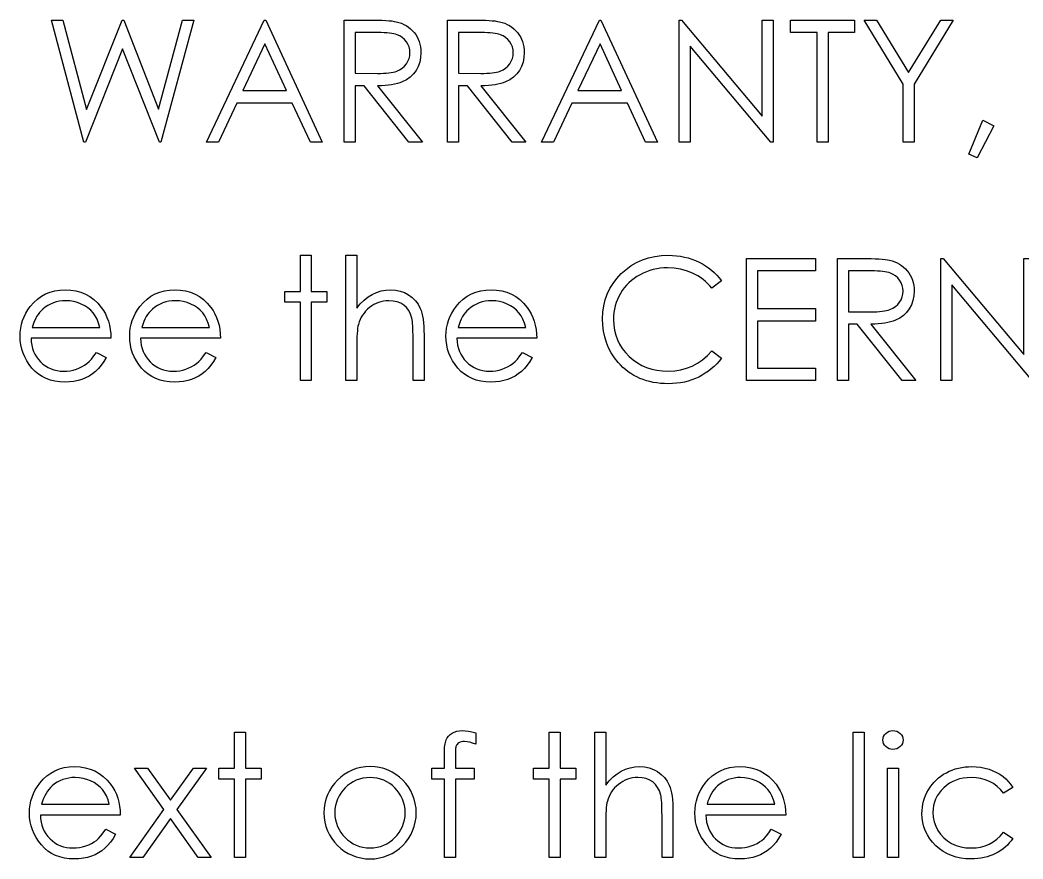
# Model space of a CAD drawing. Header units: millimetres. Extents: x -43 to 250, y -7 to 120.
# Drawn here: x -24.25 to 4.49, y 68.36 to 92.4 of the extents above; entities that cross this region are included whole.
import ezdxf

# ---------------------------------------------------------------- set-up
doc = ezdxf.new("R2010")
doc.units = ezdxf.units.MM

msp = doc.modelspace()

# ---------------------------------------------------------------- linework, layer by layer
at = {"color": 7, "linetype": 'Continuous', "flags": 128}
for points in [[(-23.354, 92.401), (-23.029, 92.401), (-23.029, 92.401), (-22.344, 89.834), (-22.344, 89.834), (-21.326, 92.401), (-21.326, 92.401), (-21.28, 92.401), (-21.28, 92.401), (-20.28, 89.851), (-20.28, 89.851), (-19.592, 92.401), (-19.592, 92.401), (-19.271, 92.401), (-19.271, 92.401), (-20.214, 88.901), (-20.214, 88.901), (-20.259, 88.901), (-20.259, 88.901), (-21.312, 91.578), (-21.312, 91.578), (-22.378, 88.901), (-22.378, 88.901), (-22.423, 88.901), (-22.423, 88.901), (-23.354, 92.401)], [(-17.206, 92.401), (-15.591, 88.901), (-15.591, 88.901), (-15.932, 88.901), (-15.932, 88.901), (-16.45, 90.022), (-16.45, 90.022), (-18.037, 90.022), (-18.037, 90.022), (-18.569, 88.901), (-18.569, 88.901), (-18.912, 88.901), (-18.912, 88.901), (-17.251, 92.401), (-17.251, 92.401), (-17.206, 92.401)], [(-14.963, 92.401), (-14.262, 92.401), (-14.262, 92.401), (-14.122, 92.4), (-13.993, 92.398), (-13.877, 92.394), (-13.772, 92.389), (-13.678, 92.382), (-13.597, 92.374), (-13.527, 92.364), (-13.469, 92.353), (-13.469, 92.353), (-13.393, 92.333), (-13.32, 92.307), (-13.251, 92.276), (-13.185, 92.24), (-13.124, 92.199), (-13.066, 92.152), (-13.011, 92.101), (-12.96, 92.044), (-12.914, 91.984), (-12.874, 91.92), (-12.841, 91.852), (-12.813, 91.782), (-12.791, 91.707), (-12.776, 91.63), (-12.767, 91.549), (-12.764, 91.465), (-12.764, 91.465), (-12.773, 91.325), (-12.798, 91.195), (-12.842, 91.073), (-12.902, 90.959), (-12.979, 90.857), (-13.07, 90.768), (-13.176, 90.692), (-13.297, 90.63), (-13.364, 90.604), (-13.437, 90.581), (-13.516, 90.562), (-13.602, 90.546), (-13.694, 90.533), (-13.791, 90.524), (-13.895, 90.518), (-14.005, 90.516), (-14.005, 90.516), (-12.719, 88.901), (-12.719, 88.901), (-13.108, 88.901), (-13.108, 88.901), (-14.394, 90.516), (-14.394, 90.516), (-14.649, 90.516), (-14.649, 90.516), (-14.649, 88.901), (-14.649, 88.901), (-14.963, 88.901), (-14.963, 88.901), (-14.963, 92.401)], [(-12.001, 92.401), (-11.301, 92.401), (-11.301, 92.401), (-11.161, 92.4), (-11.032, 92.398), (-10.915, 92.394), (-10.81, 92.389), (-10.717, 92.382), (-10.636, 92.374), (-10.565, 92.364), (-10.508, 92.353), (-10.508, 92.353), (-10.431, 92.333), (-10.359, 92.307), (-10.289, 92.276), (-10.224, 92.24), (-10.162, 92.199), (-10.104, 92.152), (-10.049, 92.101), (-9.999, 92.044), (-9.953, 91.984), (-9.913, 91.92), (-9.879, 91.852), (-9.852, 91.782), (-9.83, 91.707), (-9.814, 91.63), (-9.805, 91.549), (-9.803, 91.465), (-9.803, 91.465), (-9.811, 91.325), (-9.837, 91.195), (-9.88, 91.073), (-9.941, 90.959), (-10.017, 90.857), (-10.108, 90.768), (-10.215, 90.692), (-10.335, 90.63), (-10.403, 90.604), (-10.476, 90.581), (-10.555, 90.562), (-10.64, 90.546), (-10.732, 90.533), (-10.83, 90.524), (-10.933, 90.518), (-11.044, 90.516), (-11.044, 90.516), (-9.758, 88.901), (-9.758, 88.901), (-10.146, 88.901), (-10.146, 88.901), (-11.432, 90.516), (-11.432, 90.516), (-11.687, 90.516), (-11.687, 90.516), (-11.687, 88.901), (-11.687, 88.901), (-12.001, 88.901), (-12.001, 88.901), (-12.001, 92.401)], [(-7.604, 92.401), (-5.988, 88.901), (-5.988, 88.901), (-6.33, 88.901), (-6.33, 88.901), (-6.847, 90.022), (-6.847, 90.022), (-8.434, 90.022), (-8.434, 90.022), (-8.966, 88.901), (-8.966, 88.901), (-9.309, 88.901), (-9.309, 88.901), (-7.649, 92.401), (-7.649, 92.401), (-7.604, 92.401)], [(-5.36, 88.901), (-5.36, 92.401), (-5.36, 92.401), (-5.294, 92.401), (-5.294, 92.401), (-2.982, 89.646), (-2.982, 89.646), (-2.982, 92.401), (-2.982, 92.401), (-2.668, 92.401), (-2.668, 92.401), (-2.668, 88.901), (-2.668, 88.901), (-2.739, 88.901), (-2.739, 88.901), (-5.046, 91.649), (-5.046, 91.649), (-5.046, 88.901), (-5.046, 88.901), (-5.36, 88.901)], [(-2.174, 92.042), (-2.174, 92.401), (-2.174, 92.401), (-0.335, 92.401), (-0.335, 92.401), (-0.335, 92.042), (-0.335, 92.042), (-1.097, 92.042), (-1.097, 92.042), (-1.097, 88.901), (-1.097, 88.901), (-1.412, 88.901), (-1.412, 88.901), (-1.412, 92.042), (-1.412, 92.042), (-2.174, 92.042)], [(-0.065, 92.401), (0.294, 92.401), (0.294, 92.401), (1.214, 90.897), (1.214, 90.897), (2.133, 92.401), (2.133, 92.401), (2.492, 92.401), (2.492, 92.401), (1.371, 90.564), (1.371, 90.564), (1.371, 88.901), (1.371, 88.901), (1.056, 88.901), (1.056, 88.901), (1.056, 90.564), (1.056, 90.564), (-0.065, 92.401)], [(-14.649, 92.042), (-14.649, 90.875), (-14.649, 90.875), (-14.008, 90.87), (-14.008, 90.87), (-13.918, 90.871), (-13.834, 90.874), (-13.756, 90.879), (-13.684, 90.886), (-13.618, 90.895), (-13.558, 90.907), (-13.504, 90.92), (-13.457, 90.935), (-13.373, 90.973), (-13.298, 91.02), (-13.233, 91.078), (-13.178, 91.144), (-13.134, 91.219), (-13.103, 91.296), (-13.085, 91.379), (-13.078, 91.465), (-13.078, 91.465), (-13.085, 91.55), (-13.103, 91.63), (-13.136, 91.707), (-13.18, 91.779), (-13.235, 91.845), (-13.297, 91.9), (-13.367, 91.946), (-13.446, 91.981), (-13.49, 91.995), (-13.542, 92.007), (-13.6, 92.018), (-13.664, 92.026), (-13.737, 92.033), (-13.815, 92.038), (-13.901, 92.041), (-13.992, 92.042), (-13.992, 92.042), (-14.649, 92.042)], [(-11.687, 92.042), (-11.687, 90.875), (-11.687, 90.875), (-11.046, 90.87), (-11.046, 90.87), (-10.957, 90.871), (-10.872, 90.874), (-10.795, 90.879), (-10.722, 90.886), (-10.657, 90.895), (-10.597, 90.907), (-10.543, 90.92), (-10.495, 90.935), (-10.411, 90.973), (-10.336, 91.02), (-10.272, 91.078), (-10.217, 91.144), (-10.173, 91.219), (-10.142, 91.296), (-10.123, 91.379), (-10.117, 91.465), (-10.117, 91.465), (-10.123, 91.55), (-10.142, 91.63), (-10.174, 91.707), (-10.218, 91.779), (-10.273, 91.845), (-10.335, 91.9), (-10.406, 91.946), (-10.484, 91.981), (-10.529, 91.995), (-10.58, 92.007), (-10.638, 92.018), (-10.703, 92.026), (-10.775, 92.033), (-10.854, 92.038), (-10.939, 92.041), (-11.031, 92.042), (-11.031, 92.042), (-11.687, 92.042)], [(-17.232, 91.718), (-17.866, 90.381), (-17.866, 90.381), (-16.615, 90.381), (-16.615, 90.381), (-17.232, 91.718)], [(-7.63, 91.718), (-8.264, 90.381), (-8.264, 90.381), (-7.013, 90.381), (-7.013, 90.381), (-7.63, 91.718)], [(3.338, 89.529), (3.659, 89.373), (3.659, 89.373), (3.177, 88.452), (3.177, 88.452), (2.941, 88.554), (2.941, 88.554), (3.338, 89.529)], [(-16.219, 85.657), (-15.905, 85.657), (-15.905, 85.657), (-15.905, 84.625), (-15.905, 84.625), (-15.456, 84.625), (-15.456, 84.625), (-15.456, 84.311), (-15.456, 84.311), (-15.905, 84.311), (-15.905, 84.311), (-15.905, 82.067), (-15.905, 82.067), (-16.219, 82.067), (-16.219, 82.067), (-16.219, 84.311), (-16.219, 84.311), (-16.668, 84.311), (-16.668, 84.311), (-16.668, 84.625), (-16.668, 84.625), (-16.219, 84.625), (-16.219, 84.625), (-16.219, 85.657)], [(-14.918, 85.657), (-14.604, 85.657), (-14.604, 85.657), (-14.604, 84.142), (-14.604, 84.142), (-14.5, 84.266), (-14.391, 84.373), (-14.277, 84.464), (-14.158, 84.538), (-14.034, 84.596), (-13.904, 84.637), (-13.77, 84.661), (-13.631, 84.67), (-13.631, 84.67), (-13.489, 84.661), (-13.356, 84.634), (-13.231, 84.589), (-13.115, 84.525), (-13.01, 84.447), (-12.918, 84.356), (-12.843, 84.253), (-12.782, 84.137), (-12.756, 84.072), (-12.735, 83.998), (-12.716, 83.915), (-12.701, 83.824), (-12.69, 83.724), (-12.681, 83.616), (-12.676, 83.499), (-12.674, 83.374), (-12.674, 83.374), (-12.674, 82.067), (-12.674, 82.067), (-12.988, 82.067), (-12.988, 82.067), (-12.988, 83.27), (-12.988, 83.27), (-12.989, 83.375), (-12.991, 83.47), (-12.993, 83.557), (-12.998, 83.634), (-13.002, 83.702), (-13.009, 83.761), (-13.017, 83.812), (-13.025, 83.852), (-13.025, 83.852), (-13.063, 83.97), (-13.113, 84.073), (-13.176, 84.159), (-13.253, 84.23), (-13.342, 84.285), (-13.443, 84.324), (-13.558, 84.348), (-13.686, 84.356), (-13.686, 84.356), (-13.762, 84.353), (-13.835, 84.344), (-13.908, 84.328), (-13.977, 84.307), (-14.045, 84.279), (-14.11, 84.246), (-14.174, 84.206), (-14.236, 84.161), (-14.294, 84.11), (-14.347, 84.058), (-14.394, 84.002), (-14.437, 83.943), (-14.474, 83.881), (-14.506, 83.817), (-14.534, 83.749), (-14.555, 83.679), (-14.555, 83.679), (-14.567, 83.627), (-14.577, 83.566), (-14.585, 83.496), (-14.592, 83.414), (-14.597, 83.324), (-14.601, 83.223), (-14.603, 83.113), (-14.604, 82.992), (-14.604, 82.992), (-14.604, 82.067), (-14.604, 82.067), (-14.918, 82.067), (-14.918, 82.067), (-14.918, 85.657)], [(-4.149, 84.925), (-4.424, 84.715), (-4.424, 84.715), (-4.483, 84.784), (-4.546, 84.849), (-4.611, 84.91), (-4.679, 84.967), (-4.75, 85.019), (-4.824, 85.067), (-4.901, 85.11), (-4.981, 85.149), (-5.148, 85.215), (-5.322, 85.261), (-5.505, 85.289), (-5.695, 85.298), (-5.695, 85.298), (-5.801, 85.295), (-5.904, 85.285), (-6.006, 85.27), (-6.105, 85.248), (-6.203, 85.22), (-6.298, 85.187), (-6.392, 85.146), (-6.483, 85.1), (-6.572, 85.048), (-6.655, 84.992), (-6.732, 84.931), (-6.805, 84.867), (-6.873, 84.798), (-6.936, 84.725), (-6.993, 84.647), (-7.046, 84.566), (-7.093, 84.481), (-7.133, 84.394), (-7.167, 84.304), (-7.195, 84.211), (-7.217, 84.115), (-7.232, 84.018), (-7.242, 83.917), (-7.245, 83.814), (-7.245, 83.814), (-7.238, 83.659), (-7.217, 83.511), (-7.182, 83.369), (-7.133, 83.235), (-7.071, 83.106), (-6.994, 82.984), (-6.903, 82.868), (-6.799, 82.759), (-6.684, 82.66), (-6.561, 82.574), (-6.432, 82.502), (-6.295, 82.442), (-6.15, 82.396), (-5.999, 82.363), (-5.84, 82.343), (-5.674, 82.337), (-5.674, 82.337), (-5.491, 82.346), (-5.315, 82.373), (-5.148, 82.419), (-4.987, 82.482), (-4.835, 82.564), (-4.69, 82.665), (-4.553, 82.783), (-4.424, 82.92), (-4.424, 82.92), (-4.149, 82.712), (-4.149, 82.712), (-4.216, 82.627), (-4.288, 82.546), (-4.363, 82.471), (-4.442, 82.401), (-4.525, 82.335), (-4.613, 82.275), (-4.705, 82.219), (-4.8, 82.169), (-4.899, 82.124), (-5.001, 82.086), (-5.105, 82.053), (-5.213, 82.025), (-5.323, 82.004), (-5.437, 81.99), (-5.552, 81.98), (-5.672, 81.978), (-5.672, 81.978), (-5.784, 81.98), (-5.895, 81.987), (-6.001, 81.999), (-6.105, 82.016), (-6.206, 82.037), (-6.303, 82.064), (-6.398, 82.095), (-6.49, 82.13), (-6.579, 82.171), (-6.664, 82.217), (-6.747, 82.267), (-6.827, 82.322), (-6.903, 82.381), (-6.977, 82.446), (-7.048, 82.515), (-7.115, 82.59), (-7.115, 82.59), (-7.219, 82.722), (-7.309, 82.862), (-7.386, 83.008), (-7.448, 83.16), (-7.497, 83.32), (-7.531, 83.486), (-7.552, 83.658), (-7.559, 83.838), (-7.559, 83.838), (-7.551, 84.026), (-7.525, 84.207), (-7.483, 84.38), (-7.424, 84.546), (-7.349, 84.704), (-7.257, 84.854), (-7.148, 84.997), (-7.022, 85.132), (-6.883, 85.255), (-6.737, 85.362), (-6.581, 85.452), (-6.417, 85.526), (-6.244, 85.583), (-6.063, 85.624), (-5.873, 85.649), (-5.676, 85.657), (-5.676, 85.657), (-5.555, 85.654), (-5.437, 85.645), (-5.323, 85.63), (-5.212, 85.609), (-5.103, 85.582), (-4.997, 85.548), (-4.894, 85.509), (-4.794, 85.464), (-4.698, 85.414), (-4.607, 85.358), (-4.519, 85.298), (-4.436, 85.234), (-4.358, 85.163), (-4.283, 85.089), (-4.214, 85.009), (-4.149, 84.925)], [(-3.431, 85.567), (-1.456, 85.567), (-1.456, 85.567), (-1.456, 85.208), (-1.456, 85.208), (-3.117, 85.208), (-3.117, 85.208), (-3.117, 84.131), (-3.117, 84.131), (-1.456, 84.131), (-1.456, 84.131), (-1.456, 83.772), (-1.456, 83.772), (-3.117, 83.772), (-3.117, 83.772), (-3.117, 82.426), (-3.117, 82.426), (-1.456, 82.426), (-1.456, 82.426), (-1.456, 82.067), (-1.456, 82.067), (-3.431, 82.067), (-3.431, 82.067), (-3.431, 85.567)], [(-0.828, 85.567), (-0.128, 85.567), (-0.128, 85.567), (0.012, 85.567), (0.141, 85.565), (0.258, 85.56), (0.363, 85.555), (0.456, 85.548), (0.538, 85.541), (0.608, 85.531), (0.665, 85.52), (0.665, 85.52), (0.742, 85.499), (0.815, 85.473), (0.884, 85.443), (0.949, 85.407), (1.011, 85.365), (1.069, 85.319), (1.124, 85.268), (1.174, 85.211), (1.22, 85.151), (1.26, 85.086), (1.294, 85.019), (1.321, 84.948), (1.343, 84.874), (1.359, 84.797), (1.368, 84.715), (1.371, 84.631), (1.371, 84.631), (1.362, 84.492), (1.336, 84.361), (1.293, 84.239), (1.232, 84.126), (1.156, 84.023), (1.065, 83.934), (0.958, 83.859), (0.838, 83.796), (0.77, 83.77), (0.697, 83.747), (0.618, 83.728), (0.533, 83.712), (0.441, 83.7), (0.343, 83.69), (0.24, 83.685), (0.13, 83.683), (0.13, 83.683), (1.415, 82.067), (1.415, 82.067), (1.027, 82.067), (1.027, 82.067), (-0.259, 83.683), (-0.259, 83.683), (-0.514, 83.683), (-0.514, 83.683), (-0.514, 82.067), (-0.514, 82.067), (-0.828, 82.067), (-0.828, 82.067), (-0.828, 85.567)], [(2.133, 82.067), (2.133, 85.567), (2.133, 85.567), (2.199, 85.567), (2.199, 85.567), (4.512, 82.813), (4.512, 82.813), (4.512, 85.567), (4.512, 85.567), (4.826, 85.567), (4.826, 85.567), (4.826, 82.067), (4.826, 82.067), (4.754, 82.067), (4.754, 82.067), (2.447, 84.816), (2.447, 84.816), (2.447, 82.067), (2.447, 82.067), (2.133, 82.067)], [(-0.514, 85.208), (-0.514, 84.042), (-0.514, 84.042), (0.127, 84.037), (0.127, 84.037), (0.216, 84.037), (0.301, 84.041), (0.378, 84.046), (0.451, 84.053), (0.517, 84.062), (0.576, 84.073), (0.63, 84.087), (0.678, 84.102), (0.762, 84.14), (0.837, 84.187), (0.901, 84.244), (0.956, 84.311), (1, 84.385), (1.031, 84.463), (1.05, 84.546), (1.056, 84.632), (1.056, 84.632), (1.05, 84.716), (1.031, 84.797), (0.999, 84.873), (0.955, 84.945), (0.9, 85.011), (0.838, 85.067), (0.768, 85.112), (0.689, 85.147), (0.644, 85.161), (0.593, 85.174), (0.535, 85.185), (0.47, 85.193), (0.398, 85.2), (0.32, 85.205), (0.234, 85.208), (0.142, 85.208), (0.142, 85.208), (-0.514, 85.208)], [(-22.062, 82.875), (-21.783, 82.728), (-21.783, 82.728), (-21.852, 82.611), (-21.926, 82.506), (-22.004, 82.412), (-22.088, 82.331), (-22.177, 82.26), (-22.271, 82.198), (-22.372, 82.145), (-22.477, 82.101), (-22.588, 82.067), (-22.707, 82.042), (-22.832, 82.027), (-22.965, 82.022), (-22.965, 82.022), (-23.112, 82.029), (-23.251, 82.048), (-23.381, 82.079), (-23.504, 82.123), (-23.617, 82.18), (-23.723, 82.25), (-23.822, 82.332), (-23.911, 82.426), (-23.99, 82.529), (-24.06, 82.635), (-24.118, 82.744), (-24.166, 82.857), (-24.204, 82.972), (-24.23, 83.091), (-24.246, 83.214), (-24.251, 83.339), (-24.251, 83.339), (-24.246, 83.457), (-24.233, 83.572), (-24.21, 83.683), (-24.178, 83.792), (-24.136, 83.897), (-24.086, 83.999), (-24.026, 84.098), (-23.957, 84.193), (-23.957, 84.193), (-23.859, 84.305), (-23.754, 84.402), (-23.641, 84.483), (-23.52, 84.551), (-23.391, 84.603), (-23.254, 84.64), (-23.11, 84.662), (-22.957, 84.67), (-22.957, 84.67), (-22.8, 84.662), (-22.651, 84.638), (-22.51, 84.599), (-22.377, 84.544), (-22.252, 84.474), (-22.136, 84.387), (-22.027, 84.284), (-21.927, 84.166), (-21.927, 84.166), (-21.863, 84.075), (-21.807, 83.978), (-21.76, 83.875), (-21.721, 83.767), (-21.69, 83.653), (-21.668, 83.534), (-21.654, 83.409), (-21.649, 83.279), (-21.649, 83.279), (-23.937, 83.279), (-23.937, 83.279), (-23.931, 83.178), (-23.917, 83.081), (-23.894, 82.989), (-23.864, 82.902), (-23.826, 82.82), (-23.779, 82.743), (-23.725, 82.67), (-23.662, 82.601), (-23.594, 82.539), (-23.521, 82.485), (-23.445, 82.44), (-23.364, 82.402), (-23.28, 82.374), (-23.192, 82.353), (-23.1, 82.341), (-23.004, 82.337), (-23.004, 82.337), (-22.91, 82.34), (-22.818, 82.351), (-22.727, 82.37), (-22.637, 82.396), (-22.551, 82.428), (-22.472, 82.466), (-22.4, 82.508), (-22.334, 82.555), (-22.27, 82.612), (-22.203, 82.685), (-22.134, 82.772), (-22.062, 82.875)], [(-18.921, 82.875), (-18.642, 82.728), (-18.642, 82.728), (-18.711, 82.611), (-18.785, 82.506), (-18.863, 82.412), (-18.947, 82.331), (-19.036, 82.26), (-19.13, 82.198), (-19.231, 82.145), (-19.336, 82.101), (-19.447, 82.067), (-19.566, 82.042), (-19.691, 82.027), (-19.824, 82.022), (-19.824, 82.022), (-19.971, 82.029), (-20.11, 82.048), (-20.24, 82.079), (-20.363, 82.123), (-20.476, 82.18), (-20.582, 82.25), (-20.68, 82.332), (-20.77, 82.426), (-20.849, 82.529), (-20.919, 82.635), (-20.977, 82.744), (-21.025, 82.857), (-21.063, 82.972), (-21.089, 83.091), (-21.105, 83.214), (-21.11, 83.339), (-21.11, 83.339), (-21.105, 83.457), (-21.092, 83.572), (-21.069, 83.683), (-21.037, 83.792), (-20.995, 83.897), (-20.945, 83.999), (-20.885, 84.098), (-20.816, 84.193), (-20.816, 84.193), (-20.718, 84.305), (-20.613, 84.402), (-20.5, 84.483), (-20.379, 84.551), (-20.25, 84.603), (-20.113, 84.64), (-19.969, 84.662), (-19.816, 84.67), (-19.816, 84.67), (-19.659, 84.662), (-19.51, 84.638), (-19.369, 84.599), (-19.236, 84.544), (-19.111, 84.474), (-18.995, 84.387), (-18.886, 84.284), (-18.786, 84.166), (-18.786, 84.166), (-18.722, 84.075), (-18.666, 83.978), (-18.618, 83.875), (-18.58, 83.767), (-18.549, 83.653), (-18.527, 83.534), (-18.513, 83.409), (-18.508, 83.279), (-18.508, 83.279), (-20.796, 83.279), (-20.796, 83.279), (-20.79, 83.178), (-20.776, 83.081), (-20.753, 82.989), (-20.723, 82.902), (-20.685, 82.82), (-20.638, 82.743), (-20.584, 82.67), (-20.521, 82.601), (-20.453, 82.539), (-20.38, 82.485), (-20.304, 82.44), (-20.223, 82.402), (-20.139, 82.374), (-20.051, 82.353), (-19.959, 82.341), (-19.863, 82.337), (-19.863, 82.337), (-19.769, 82.34), (-19.677, 82.351), (-19.586, 82.37), (-19.496, 82.396), (-19.41, 82.428), (-19.331, 82.466), (-19.259, 82.508), (-19.193, 82.555), (-19.129, 82.612), (-19.062, 82.685), (-18.993, 82.772), (-18.921, 82.875)], [(-9.857, 82.875), (-9.578, 82.728), (-9.578, 82.728), (-9.647, 82.611), (-9.721, 82.506), (-9.799, 82.412), (-9.883, 82.331), (-9.972, 82.26), (-10.066, 82.198), (-10.166, 82.145), (-10.272, 82.101), (-10.383, 82.067), (-10.502, 82.042), (-10.627, 82.027), (-10.76, 82.022), (-10.76, 82.022), (-10.907, 82.029), (-11.046, 82.048), (-11.176, 82.079), (-11.299, 82.123), (-11.412, 82.18), (-11.518, 82.25), (-11.616, 82.332), (-11.705, 82.426), (-11.785, 82.529), (-11.855, 82.635), (-11.913, 82.744), (-11.961, 82.857), (-11.998, 82.972), (-12.025, 83.091), (-12.041, 83.214), (-12.046, 83.339), (-12.046, 83.339), (-12.041, 83.457), (-12.028, 83.572), (-12.005, 83.683), (-11.973, 83.792), (-11.931, 83.897), (-11.881, 83.999), (-11.82, 84.098), (-11.752, 84.193), (-11.752, 84.193), (-11.654, 84.305), (-11.549, 84.402), (-11.436, 84.483), (-11.315, 84.551), (-11.186, 84.603), (-11.049, 84.64), (-10.905, 84.662), (-10.752, 84.67), (-10.752, 84.67), (-10.595, 84.662), (-10.446, 84.638), (-10.305, 84.599), (-10.172, 84.544), (-10.047, 84.474), (-9.931, 84.387), (-9.822, 84.284), (-9.722, 84.166), (-9.722, 84.166), (-9.657, 84.075), (-9.602, 83.978), (-9.554, 83.875), (-9.516, 83.767), (-9.485, 83.653), (-9.463, 83.534), (-9.449, 83.409), (-9.444, 83.279), (-9.444, 83.279), (-11.732, 83.279), (-11.732, 83.279), (-11.726, 83.178), (-11.712, 83.081), (-11.689, 82.989), (-11.658, 82.902), (-11.621, 82.82), (-11.574, 82.743), (-11.52, 82.67), (-11.457, 82.601), (-11.389, 82.539), (-11.316, 82.485), (-11.24, 82.44), (-11.159, 82.402), (-11.075, 82.374), (-10.987, 82.353), (-10.895, 82.341), (-10.799, 82.337), (-10.799, 82.337), (-10.705, 82.34), (-10.613, 82.351), (-10.522, 82.37), (-10.432, 82.396), (-10.346, 82.428), (-10.267, 82.466), (-10.194, 82.508), (-10.129, 82.555), (-10.065, 82.612), (-9.998, 82.685), (-9.929, 82.772), (-9.857, 82.875)], [(-21.963, 83.593), (-22, 83.717), (-22.046, 83.828), (-22.098, 83.925), (-22.158, 84.009), (-22.227, 84.084), (-22.307, 84.15), (-22.397, 84.209), (-22.497, 84.26), (-22.604, 84.303), (-22.714, 84.332), (-22.826, 84.35), (-22.941, 84.356), (-22.941, 84.356), (-23.035, 84.352), (-23.126, 84.341), (-23.214, 84.322), (-23.297, 84.296), (-23.378, 84.262), (-23.456, 84.221), (-23.529, 84.172), (-23.6, 84.116), (-23.6, 84.116), (-23.649, 84.07), (-23.695, 84.018), (-23.737, 83.961), (-23.777, 83.899), (-23.813, 83.83), (-23.847, 83.756), (-23.877, 83.678), (-23.904, 83.593), (-23.904, 83.593), (-21.963, 83.593)], [(-18.822, 83.593), (-18.859, 83.717), (-18.905, 83.828), (-18.957, 83.925), (-19.017, 84.009), (-19.086, 84.084), (-19.166, 84.15), (-19.256, 84.209), (-19.356, 84.26), (-19.463, 84.303), (-19.573, 84.332), (-19.685, 84.35), (-19.8, 84.356), (-19.8, 84.356), (-19.894, 84.352), (-19.985, 84.341), (-20.073, 84.322), (-20.156, 84.296), (-20.237, 84.262), (-20.314, 84.221), (-20.388, 84.172), (-20.459, 84.116), (-20.459, 84.116), (-20.508, 84.07), (-20.554, 84.018), (-20.596, 83.961), (-20.636, 83.899), (-20.672, 83.83), (-20.706, 83.756), (-20.736, 83.678), (-20.763, 83.593), (-20.763, 83.593), (-18.822, 83.593)], [(-9.758, 83.593), (-9.795, 83.717), (-9.84, 83.828), (-9.893, 83.925), (-9.953, 84.009), (-10.022, 84.084), (-10.102, 84.15), (-10.192, 84.209), (-10.292, 84.26), (-10.399, 84.303), (-10.509, 84.332), (-10.621, 84.35), (-10.736, 84.356), (-10.736, 84.356), (-10.83, 84.352), (-10.921, 84.341), (-11.009, 84.322), (-11.092, 84.296), (-11.173, 84.262), (-11.25, 84.221), (-11.324, 84.172), (-11.395, 84.116), (-11.395, 84.116), (-11.444, 84.07), (-11.489, 84.018), (-11.532, 83.961), (-11.572, 83.899), (-11.608, 83.83), (-11.642, 83.756), (-11.672, 83.678), (-11.699, 83.593), (-11.699, 83.593), (-9.758, 83.593)], [(-18.104, 71.99), (-17.79, 71.99), (-17.79, 71.99), (-17.79, 70.958), (-17.79, 70.958), (-17.341, 70.958), (-17.341, 70.958), (-17.341, 70.644), (-17.341, 70.644), (-17.79, 70.644), (-17.79, 70.644), (-17.79, 68.401), (-17.79, 68.401), (-18.104, 68.401), (-18.104, 68.401), (-18.104, 70.644), (-18.104, 70.644), (-18.553, 70.644), (-18.553, 70.644), (-18.553, 70.958), (-18.553, 70.958), (-18.104, 70.958), (-18.104, 70.958), (-18.104, 71.99)], [(-11.194, 71.969), (-11.194, 71.643), (-11.194, 71.643), (-11.283, 71.677), (-11.366, 71.702), (-11.442, 71.716), (-11.512, 71.721), (-11.512, 71.721), (-11.559, 71.718), (-11.602, 71.711), (-11.641, 71.699), (-11.676, 71.681), (-11.705, 71.66), (-11.729, 71.638), (-11.747, 71.615), (-11.758, 71.589), (-11.762, 71.574), (-11.765, 71.553), (-11.769, 71.526), (-11.771, 71.495), (-11.773, 71.457), (-11.773, 71.415), (-11.775, 71.366), (-11.775, 71.313), (-11.775, 71.313), (-11.775, 70.958), (-11.775, 70.958), (-11.238, 70.958), (-11.238, 70.958), (-11.238, 70.644), (-11.238, 70.644), (-11.776, 70.644), (-11.776, 70.644), (-11.777, 68.401), (-11.777, 68.401), (-12.091, 68.401), (-12.091, 68.401), (-12.091, 70.644), (-12.091, 70.644), (-12.45, 70.644), (-12.45, 70.644), (-12.45, 70.958), (-12.45, 70.958), (-12.091, 70.958), (-12.091, 70.958), (-12.091, 71.367), (-12.091, 71.367), (-12.09, 71.435), (-12.088, 71.498), (-12.084, 71.555), (-12.078, 71.608), (-12.071, 71.655), (-12.062, 71.698), (-12.052, 71.736), (-12.041, 71.768), (-12.011, 71.826), (-11.973, 71.877), (-11.926, 71.922), (-11.869, 71.962), (-11.806, 71.994), (-11.736, 72.017), (-11.659, 72.03), (-11.576, 72.035), (-11.576, 72.035), (-11.492, 72.031), (-11.4, 72.019), (-11.301, 71.998), (-11.194, 71.969)], [(-9.085, 71.99), (-8.771, 71.99), (-8.771, 71.99), (-8.771, 70.958), (-8.771, 70.958), (-8.322, 70.958), (-8.322, 70.958), (-8.322, 70.644), (-8.322, 70.644), (-8.771, 70.644), (-8.771, 70.644), (-8.771, 68.401), (-8.771, 68.401), (-9.085, 68.401), (-9.085, 68.401), (-9.085, 70.644), (-9.085, 70.644), (-9.533, 70.644), (-9.533, 70.644), (-9.533, 70.958), (-9.533, 70.958), (-9.085, 70.958), (-9.085, 70.958), (-9.085, 71.99)], [(-7.783, 71.99), (-7.469, 71.99), (-7.469, 71.99), (-7.469, 70.475), (-7.469, 70.475), (-7.365, 70.599), (-7.256, 70.707), (-7.143, 70.798), (-7.023, 70.871), (-6.899, 70.929), (-6.77, 70.97), (-6.636, 70.995), (-6.496, 71.003), (-6.496, 71.003), (-6.354, 70.994), (-6.221, 70.967), (-6.096, 70.922), (-5.98, 70.859), (-5.875, 70.78), (-5.784, 70.69), (-5.708, 70.586), (-5.647, 70.47), (-5.622, 70.405), (-5.6, 70.331), (-5.582, 70.249), (-5.566, 70.158), (-5.555, 70.057), (-5.547, 69.949), (-5.541, 69.832), (-5.54, 69.707), (-5.54, 69.707), (-5.54, 68.401), (-5.54, 68.401), (-5.854, 68.401), (-5.854, 68.401), (-5.854, 69.604), (-5.854, 69.604), (-5.855, 69.708), (-5.856, 69.804), (-5.859, 69.89), (-5.863, 69.968), (-5.868, 70.036), (-5.874, 70.095), (-5.882, 70.145), (-5.89, 70.186), (-5.89, 70.186), (-5.928, 70.304), (-5.979, 70.406), (-6.042, 70.492), (-6.118, 70.563), (-6.207, 70.618), (-6.309, 70.658), (-6.424, 70.681), (-6.551, 70.689), (-6.551, 70.689), (-6.627, 70.686), (-6.701, 70.677), (-6.773, 70.662), (-6.842, 70.641), (-6.91, 70.613), (-6.976, 70.58), (-7.039, 70.54), (-7.101, 70.494), (-7.159, 70.444), (-7.212, 70.391), (-7.26, 70.335), (-7.302, 70.276), (-7.34, 70.214), (-7.372, 70.15), (-7.399, 70.082), (-7.421, 70.012), (-7.421, 70.012), (-7.432, 69.961), (-7.442, 69.9), (-7.45, 69.829), (-7.457, 69.748), (-7.462, 69.657), (-7.466, 69.556), (-7.469, 69.446), (-7.469, 69.325), (-7.469, 69.325), (-7.469, 68.401), (-7.469, 68.401), (-7.783, 68.401), (-7.783, 68.401), (-7.783, 71.99)], [(-0.379, 71.99), (-0.065, 71.99), (-0.065, 71.99), (-0.065, 68.401), (-0.065, 68.401), (-0.379, 68.401), (-0.379, 68.401), (-0.379, 71.99)], [(0.763, 72.035), (0.822, 72.03), (0.876, 72.016), (0.925, 71.99), (0.97, 71.956), (1.008, 71.915), (1.035, 71.868), (1.051, 71.819), (1.056, 71.765), (1.056, 71.765), (1.051, 71.712), (1.035, 71.663), (1.008, 71.617), (0.97, 71.576), (0.925, 71.542), (0.876, 71.516), (0.822, 71.502), (0.763, 71.497), (0.763, 71.497), (0.706, 71.502), (0.653, 71.516), (0.603, 71.542), (0.559, 71.576), (0.521, 71.617), (0.495, 71.663), (0.479, 71.712), (0.473, 71.765), (0.473, 71.765), (0.479, 71.819), (0.495, 71.868), (0.521, 71.915), (0.559, 71.956), (0.603, 71.99), (0.653, 72.016), (0.706, 72.03), (0.763, 72.035)], [(-21.793, 69.208), (-21.514, 69.062), (-21.514, 69.062), (-21.583, 68.945), (-21.656, 68.84), (-21.735, 68.746), (-21.819, 68.664), (-21.908, 68.593), (-22.002, 68.532), (-22.102, 68.478), (-22.208, 68.434), (-22.319, 68.4), (-22.437, 68.375), (-22.563, 68.361), (-22.696, 68.356), (-22.696, 68.356), (-22.843, 68.362), (-22.982, 68.381), (-23.112, 68.413), (-23.235, 68.457), (-23.348, 68.514), (-23.454, 68.583), (-23.552, 68.665), (-23.641, 68.76), (-23.721, 68.862), (-23.791, 68.968), (-23.849, 69.077), (-23.897, 69.19), (-23.934, 69.306), (-23.961, 69.424), (-23.976, 69.547), (-23.982, 69.673), (-23.982, 69.673), (-23.977, 69.79), (-23.964, 69.905), (-23.941, 70.017), (-23.908, 70.125), (-23.867, 70.231), (-23.817, 70.332), (-23.756, 70.431), (-23.688, 70.526), (-23.688, 70.526), (-23.59, 70.638), (-23.485, 70.735), (-23.372, 70.817), (-23.251, 70.884), (-23.122, 70.936), (-22.985, 70.974), (-22.841, 70.996), (-22.688, 71.003), (-22.688, 71.003), (-22.531, 70.996), (-22.381, 70.972), (-22.24, 70.932), (-22.108, 70.878), (-21.983, 70.807), (-21.867, 70.72), (-21.758, 70.618), (-21.658, 70.5), (-21.658, 70.5), (-21.593, 70.408), (-21.538, 70.311), (-21.49, 70.208), (-21.452, 70.1), (-21.421, 69.987), (-21.398, 69.867), (-21.385, 69.743), (-21.379, 69.612), (-21.379, 69.612), (-23.668, 69.612), (-23.668, 69.612), (-23.662, 69.511), (-23.648, 69.414), (-23.625, 69.323), (-23.594, 69.236), (-23.556, 69.154), (-23.51, 69.076), (-23.456, 69.003), (-23.393, 68.934), (-23.324, 68.873), (-23.252, 68.819), (-23.176, 68.773), (-23.095, 68.736), (-23.011, 68.707), (-22.923, 68.687), (-22.831, 68.674), (-22.735, 68.67), (-22.735, 68.67), (-22.641, 68.673), (-22.549, 68.685), (-22.458, 68.704), (-22.368, 68.729), (-22.282, 68.762), (-22.203, 68.8), (-22.13, 68.842), (-22.064, 68.889), (-22.001, 68.945), (-21.934, 69.018), (-21.865, 69.105), (-21.793, 69.208)], [(-2.723, 69.208), (-2.444, 69.062), (-2.444, 69.062), (-2.512, 68.945), (-2.586, 68.84), (-2.664, 68.746), (-2.749, 68.664), (-2.838, 68.593), (-2.932, 68.532), (-3.032, 68.478), (-3.137, 68.434), (-3.248, 68.4), (-3.367, 68.375), (-3.492, 68.361), (-3.625, 68.356), (-3.625, 68.356), (-3.772, 68.362), (-3.911, 68.381), (-4.041, 68.413), (-4.164, 68.457), (-4.278, 68.514), (-4.384, 68.583), (-4.482, 68.665), (-4.571, 68.76), (-4.651, 68.862), (-4.72, 68.968), (-4.778, 69.077), (-4.826, 69.19), (-4.864, 69.306), (-4.891, 69.424), (-4.906, 69.547), (-4.912, 69.673), (-4.912, 69.673), (-4.907, 69.79), (-4.893, 69.905), (-4.87, 70.017), (-4.838, 70.125), (-4.797, 70.231), (-4.746, 70.332), (-4.686, 70.431), (-4.617, 70.526), (-4.617, 70.526), (-4.52, 70.638), (-4.414, 70.735), (-4.302, 70.817), (-4.18, 70.884), (-4.051, 70.936), (-3.915, 70.974), (-3.77, 70.996), (-3.617, 71.003), (-3.617, 71.003), (-3.46, 70.996), (-3.311, 70.972), (-3.17, 70.932), (-3.037, 70.878), (-2.913, 70.807), (-2.796, 70.72), (-2.688, 70.618), (-2.587, 70.5), (-2.587, 70.5), (-2.523, 70.408), (-2.467, 70.311), (-2.42, 70.208), (-2.381, 70.1), (-2.35, 69.987), (-2.328, 69.867), (-2.315, 69.743), (-2.309, 69.612), (-2.309, 69.612), (-4.597, 69.612), (-4.597, 69.612), (-4.591, 69.511), (-4.577, 69.414), (-4.555, 69.323), (-4.524, 69.236), (-4.486, 69.154), (-4.44, 69.076), (-4.385, 69.003), (-4.323, 68.934), (-4.254, 68.873), (-4.182, 68.819), (-4.105, 68.773), (-4.025, 68.736), (-3.94, 68.707), (-3.852, 68.687), (-3.76, 68.674), (-3.664, 68.67), (-3.664, 68.67), (-3.57, 68.673), (-3.478, 68.685), (-3.387, 68.704), (-3.298, 68.729), (-3.211, 68.762), (-3.132, 68.8), (-3.06, 68.842), (-2.994, 68.889), (-2.93, 68.945), (-2.864, 69.018), (-2.794, 69.105), (-2.723, 69.208)], [(4.197, 70.404), (3.935, 70.24), (3.935, 70.24), (3.845, 70.346), (3.748, 70.437), (3.644, 70.514), (3.531, 70.577), (3.411, 70.626), (3.282, 70.661), (3.147, 70.682), (3.003, 70.689), (3.003, 70.689), (2.888, 70.684), (2.778, 70.671), (2.672, 70.648), (2.572, 70.616), (2.477, 70.575), (2.386, 70.524), (2.301, 70.465), (2.22, 70.397), (2.147, 70.322), (2.084, 70.243), (2.03, 70.16), (1.987, 70.073), (1.952, 69.982), (1.929, 69.888), (1.914, 69.789), (1.909, 69.687), (1.909, 69.687), (1.918, 69.553), (1.945, 69.423), (1.99, 69.297), (2.052, 69.175), (2.131, 69.062), (2.222, 68.962), (2.327, 68.875), (2.445, 68.802), (2.574, 68.744), (2.71, 68.703), (2.854, 68.678), (3.006, 68.67), (3.006, 68.67), (3.144, 68.677), (3.277, 68.698), (3.402, 68.733), (3.522, 68.782), (3.635, 68.845), (3.741, 68.922), (3.841, 69.013), (3.935, 69.119), (3.935, 69.119), (4.197, 68.946), (4.197, 68.946), (4.15, 68.878), (4.098, 68.814), (4.042, 68.753), (3.982, 68.697), (3.919, 68.645), (3.851, 68.596), (3.78, 68.551), (3.705, 68.511), (3.626, 68.474), (3.545, 68.443), (3.461, 68.416), (3.374, 68.394), (3.285, 68.378), (3.193, 68.366), (3.098, 68.358), (3.001, 68.356), (3.001, 68.356), (2.852, 68.361), (2.71, 68.38), (2.575, 68.409), (2.446, 68.45), (2.323, 68.504), (2.207, 68.569), (2.098, 68.646), (1.995, 68.735), (1.901, 68.833), (1.82, 68.936), (1.751, 69.043), (1.695, 69.156), (1.651, 69.274), (1.62, 69.397), (1.601, 69.525), (1.595, 69.658), (1.595, 69.658), (1.598, 69.749), (1.607, 69.838), (1.621, 69.926), (1.642, 70.011), (1.668, 70.095), (1.7, 70.178), (1.738, 70.259), (1.781, 70.338), (1.83, 70.414), (1.884, 70.486), (1.941, 70.554), (2.004, 70.617), (2.07, 70.676), (2.14, 70.73), (2.216, 70.781), (2.295, 70.827), (2.378, 70.869), (2.464, 70.904), (2.551, 70.935), (2.642, 70.959), (2.734, 70.979), (2.829, 70.992), (2.926, 71), (3.027, 71.003), (3.027, 71.003), (3.152, 70.998), (3.276, 70.984), (3.397, 70.96), (3.517, 70.925), (3.63, 70.883), (3.735, 70.836), (3.831, 70.782), (3.918, 70.722), (3.997, 70.655), (4.07, 70.58), (4.137, 70.496), (4.197, 70.404)], [(-20.976, 70.958), (-20.602, 70.958), (-20.602, 70.958), (-19.944, 70.036), (-19.944, 70.036), (-19.285, 70.958), (-19.285, 70.958), (-18.912, 70.958), (-18.912, 70.958), (-19.756, 69.774), (-19.756, 69.774), (-18.777, 68.401), (-18.777, 68.401), (-19.151, 68.401), (-19.151, 68.401), (-19.944, 69.512), (-19.944, 69.512), (-20.737, 68.401), (-20.737, 68.401), (-21.11, 68.401), (-21.11, 68.401), (-20.13, 69.774), (-20.13, 69.774), (-20.976, 70.958)], [(0.608, 70.958), (0.922, 70.958), (0.922, 70.958), (0.922, 68.401), (0.922, 68.401), (0.608, 68.401), (0.608, 68.401), (0.608, 70.958)], [(-21.694, 69.926), (-21.731, 70.05), (-21.776, 70.161), (-21.829, 70.259), (-21.889, 70.343), (-21.958, 70.417), (-22.038, 70.484), (-22.128, 70.543), (-22.228, 70.594), (-22.334, 70.636), (-22.444, 70.665), (-22.557, 70.684), (-22.672, 70.689), (-22.672, 70.689), (-22.766, 70.686), (-22.857, 70.674), (-22.944, 70.655), (-23.028, 70.63), (-23.109, 70.595), (-23.186, 70.555), (-23.26, 70.505), (-23.331, 70.449), (-23.331, 70.449), (-23.38, 70.403), (-23.425, 70.351), (-23.468, 70.294), (-23.507, 70.232), (-23.544, 70.163), (-23.578, 70.09), (-23.608, 70.011), (-23.635, 69.926), (-23.635, 69.926), (-21.694, 69.926)], [(-2.623, 69.926), (-2.66, 70.05), (-2.706, 70.161), (-2.758, 70.259), (-2.819, 70.343), (-2.887, 70.417), (-2.967, 70.484), (-3.057, 70.543), (-3.157, 70.594), (-3.264, 70.636), (-3.374, 70.665), (-3.486, 70.684), (-3.601, 70.689), (-3.601, 70.689), (-3.695, 70.686), (-3.786, 70.674), (-3.874, 70.655), (-3.957, 70.63), (-4.039, 70.595), (-4.116, 70.555), (-4.189, 70.505), (-4.26, 70.449), (-4.26, 70.449), (-4.309, 70.403), (-4.355, 70.351), (-4.398, 70.294), (-4.437, 70.232), (-4.473, 70.163), (-4.507, 70.09), (-4.537, 70.011), (-4.564, 69.926), (-4.564, 69.926), (-2.623, 69.926)]]:
    msp.add_lwpolyline(points, dxfattribs=at)
at = {"color": 7, "linetype": 'Continuous'}
for centre, radius, start, end in [((-14.221, 69.68), 1.324, 90.0002, 89.9998), ((-14.222, 69.68), 1.009, 90.0000425646, 89.999957435)]:
    msp.add_arc(centre, radius, start, end, dxfattribs=at)

doc.saveas('drawing.dxf')
